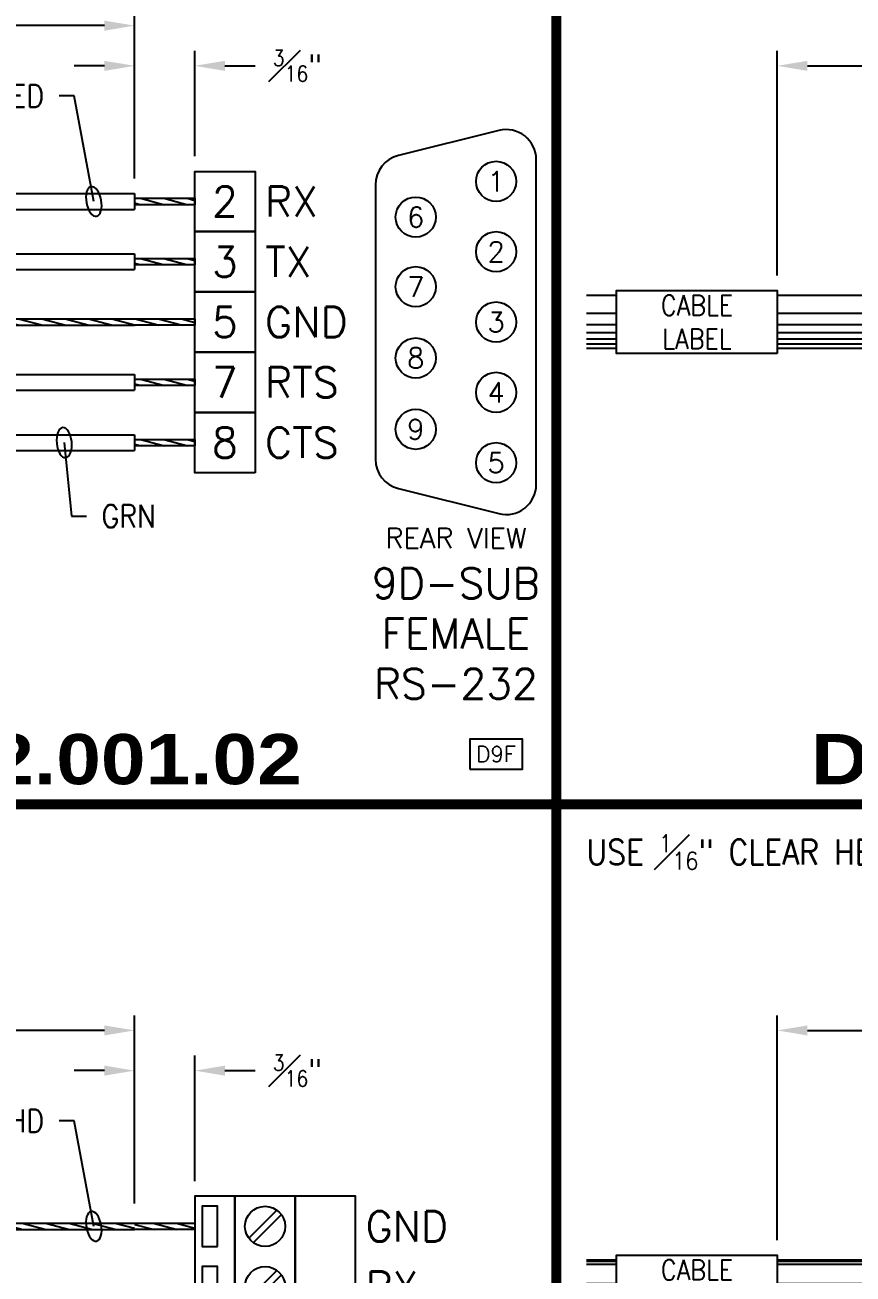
# Model space of a CAD drawing. Header units: inches. Extents: x 0 to 36.7, y 0 to 29.3.
# Drawn here: x 2.577 to 5.153, y 7.769 to 11.654 of the extents above; entities that cross this region are included whole.
import ezdxf
from ezdxf.enums import TextEntityAlignment as Align

# ---------------------------------------------------------------- set-up
doc = ezdxf.new("R2010")
doc.units = ezdxf.units.IN
doc.header["$MEASUREMENT"] = 0
for name, color, linetype in [('Bitmap', 7, 'Continuous'), ('BLACK', 7, 'Continuous'), ('CABLE', 7, 'Continuous'), ('CONDUCTOR', 7, 'Continuous'), ('CONN', 7, 'Continuous'), ('CONN-TXT', 7, 'Continuous'), ('GREEN', 94, 'Continuous'), ('RED', 12, 'Continuous'), ('SHIELD', 7, 'Continuous'), ('WHITE', 7, 'Continuous')]:
    doc.layers.add(name, color=color, linetype=linetype)
doc.styles.add('Arial Black', font='')
doc.styles.add('CONNECTOR', font='SIMPLEX.shx', dxfattribs={"width": 0.75, "height": 0.0625})
doc.styles.add('ROMANS', font='romans', dxfattribs={"width": 0.875})
doc.styles.get('Arial Black').set_extended_font_data('Arial Black')
doc.dimstyles.new('CONN2', dxfattribs={"dimscale": 0.75, "dimtxt": 0.09375, "dimasz": 0.125, "dimexe": 0.0625, "dimexo": 0.0625, "dimgap": 0.0625, "dimtad": 0, "dimdec": 3, "dimzin": 4, "dimdsep": 46, "dimtxsty": 'ROMANS', "dimcen": 0.0625, "dimadec": 0, "dimazin": 0, "dimtfac": 1, "dimtdec": 3, "dimtofl": 0, "dimtmove": 0, "dimatfit": 3, "dimfxl": 1, "dimtolj": 1, "dimtzin": 0, "dimarcsym": 0})

# ---------------------------------------------------------------- blocks, each defined once
blk = doc.blocks.new('*D125')
at = {"layer": 'CONN-TXT', "color": 0, "lineweight": -2, "transparency": 16777216}
for p, q in [((1.6875, 1.645), (1.6875, 2.4687)), ((2.6875, 1.9463), (2.6875, 2.4687)), ((1.7812, 2.4219), (2.0921, 2.4219)), ((2.5938, 2.4219), (2.2829, 2.4219))]:
    blk.add_line(p, q, dxfattribs=at)
at = {"layer": 'CONN-TXT', "color": 0, "transparency": 16777216}
for points in [[(1.7812, 2.4375), (1.7812, 2.4062), (1.6875, 2.4219)], [(2.5938, 2.4375), (2.5938, 2.4062), (2.6875, 2.4219)]]:
    blk.add_solid(points, dxfattribs=at)
at = {"layer": 'Defpoints', "color": 0, "transparency": 16777216}
for p in [(1.6875, 2.4219), (2.6875, 1.8994), (1.6875, 1.5981)]:
    blk.add_point(p, dxfattribs=at)
at = {"layer": 'CONN-TXT', "color": 0, "transparency": 16777216, "insert": (2.1875, 2.4219), "char_height": 0.07031, "attachment_point": 5, "style": 'ROMANS'}
blk.add_mtext('\\A1;2"', dxfattribs=at)
blk = doc.blocks.new('*D127')
at = {"layer": 'CONN-TXT', "color": 0, "lineweight": -2, "transparency": 16777216}
for p, q in [((2.6875, 1.9463), (2.6875, 2.3437)), ((2.875, 2.0156), (2.875, 2.3437)), ((2.5938, 2.2969), (2.5, 2.2969)), ((2.9687, 2.2969), (3.0625, 2.2969))]:
    blk.add_line(p, q, dxfattribs=at)
at = {"layer": 'CONN-TXT', "color": 0, "transparency": 16777216}
for points in [[(2.5938, 2.3125), (2.5938, 2.2812), (2.6875, 2.2969)], [(2.9687, 2.3125), (2.9687, 2.2812), (2.875, 2.2969)]]:
    blk.add_solid(points, dxfattribs=at)
at = {"layer": 'Defpoints', "color": 0, "transparency": 16777216}
for p in [(2.875, 2.2969), (2.875, 1.9687), (2.6875, 1.8994)]:
    blk.add_point(p, dxfattribs=at)
at = {"layer": 'CONN-TXT', "color": 0, "transparency": 16777216, "insert": (3.1939, 2.2969), "char_height": 0.070312, "attachment_point": 5, "style": 'ROMANS'}
blk.add_mtext('\\A1;{\\H0.7x;\\S3#16;\\H1.4286x;"}', dxfattribs=at)
blk = doc.blocks.new('ELLIPSE')
at = {"color": 0, "extrusion": (0, 0, -1)}
blk.add_ellipse((0, 0), major_axis=(1, 0), ratio=0.5, dxfattribs=at)
blk = doc.blocks.new('INPUT')
blk.add_lwpolyline([(-0.21875, -0.0625), (0, -0.0625), (0, 0.0625), (-0.21875, 0.0625)], close=True)
at = {"style": 'CONNECTOR', "width": 0.75}
blk.add_attdef('CONNECTOR', text='', height=0.0625, dxfattribs=at).set_placement((-0.109375, 0), align=Align.MIDDLE_CENTER)
blk = doc.blocks.new('*D138')
at = {"layer": 'CONN-TXT', "color": 0, "lineweight": -2, "transparency": 16777216}
for p, q in [((0.6875, 1.645), (0.6875, 2.3438)), ((1.6875, 1.645), (1.6875, 2.3438)), ((0.7812, 2.2969), (1.0921, 2.2969)), ((1.5937, 2.2969), (1.2829, 2.2969))]:
    blk.add_line(p, q, dxfattribs=at)
at = {"layer": 'CONN-TXT', "color": 0, "transparency": 16777216}
for points in [[(0.7812, 2.3125), (0.7812, 2.2813), (0.6875, 2.2969)], [(1.5937, 2.3125), (1.5937, 2.2813), (1.6875, 2.2969)]]:
    blk.add_solid(points, dxfattribs=at)
at = {"layer": 'Defpoints', "color": 0, "transparency": 16777216}
for p in [(0.6875, 2.2969), (0.6875, 1.5981), (1.6875, 1.5981)]:
    blk.add_point(p, dxfattribs=at)
at = {"layer": 'CONN-TXT', "color": 0, "transparency": 16777216, "insert": (1.1875, 2.2969), "char_height": 0.07031, "attachment_point": 5, "style": 'ROMANS'}
blk.add_mtext('\\A1;2"', dxfattribs=at)
blk = doc.blocks.new('TERM-F')
for points in [[(-0.0507, -0.0366), (0.0366, 0.0507)], [(-0.0366, -0.0507), (0.0507, 0.0366)]]:
    blk.add_lwpolyline(points)
blk.add_circle((0, 0), 0.0625)
blk = doc.blocks.new('*D166')
at = {"layer": 'CONN-TXT', "color": 0, "lineweight": -2, "transparency": 16777216}
for p, q in [((1.6875, 1.645), (1.6875, 2.3438)), ((2.6875, 1.7588), (2.6875, 2.3438)), ((1.7812, 2.2969), (2.0921, 2.2969)), ((2.5937, 2.2969), (2.2829, 2.2969))]:
    blk.add_line(p, q, dxfattribs=at)
at = {"layer": 'CONN-TXT', "color": 0, "transparency": 16777216}
for points in [[(1.7812, 2.3125), (1.7812, 2.2813), (1.6875, 2.2969)], [(2.5937, 2.3125), (2.5937, 2.2813), (2.6875, 2.2969)]]:
    blk.add_solid(points, dxfattribs=at)
at = {"layer": 'Defpoints', "color": 0, "transparency": 16777216}
for p in [(1.6875, 2.2969), (2.6875, 1.7119), (1.6875, 1.5981)]:
    blk.add_point(p, dxfattribs=at)
at = {"layer": 'CONN-TXT', "color": 0, "transparency": 16777216, "insert": (2.1875, 2.2969), "char_height": 0.07031, "attachment_point": 5, "style": 'ROMANS'}
blk.add_mtext('\\A1;2"', dxfattribs=at)
blk = doc.blocks.new('*D165')
at = {"layer": 'CONN-TXT', "color": 0, "lineweight": -2, "transparency": 16777216}
for p, q in [((2.6875, 1.7588), (2.6875, 2.2188)), ((2.875, 1.8281), (2.875, 2.2188)), ((2.5937, 2.1719), (2.5, 2.1719)), ((2.9687, 2.1719), (3.0625, 2.1719))]:
    blk.add_line(p, q, dxfattribs=at)
at = {"layer": 'CONN-TXT', "color": 0, "transparency": 16777216}
for points in [[(2.5937, 2.1875), (2.5937, 2.1563), (2.6875, 2.1719)], [(2.9687, 2.1875), (2.9687, 2.1563), (2.875, 2.1719)]]:
    blk.add_solid(points, dxfattribs=at)
at = {"layer": 'Defpoints', "color": 0, "transparency": 16777216}
for p in [(2.875, 2.1719), (2.875, 1.7812), (2.6875, 1.7119)]:
    blk.add_point(p, dxfattribs=at)
at = {"layer": 'CONN-TXT', "color": 0, "transparency": 16777216, "insert": (3.1939, 2.1719), "char_height": 0.070312, "attachment_point": 5, "style": 'ROMANS'}
blk.add_mtext('\\A1;{\\H0.7x;\\S3#16;\\H1.4286x;"}', dxfattribs=at)
blk = doc.blocks.new('*D170')
at = {"layer": 'CONN-TXT', "color": 0, "lineweight": -2, "transparency": 16777216}
for p, q in [((0.6875, 1.645), (0.6875, 2.3438)), ((1.6875, 1.645), (1.6875, 2.3438)), ((0.7813, 2.2969), (1.0921, 2.2969)), ((1.5938, 2.2969), (1.2829, 2.2969))]:
    blk.add_line(p, q, dxfattribs=at)
at = {"layer": 'CONN-TXT', "color": 0, "transparency": 16777216}
for points in [[(0.7813, 2.3125), (0.7813, 2.2812), (0.6875, 2.2969)], [(1.5938, 2.3125), (1.5938, 2.2812), (1.6875, 2.2969)]]:
    blk.add_solid(points, dxfattribs=at)
at = {"layer": 'Defpoints', "color": 0, "transparency": 16777216}
for p in [(0.6875, 2.2969), (0.6875, 1.5981), (1.6875, 1.5981)]:
    blk.add_point(p, dxfattribs=at)
at = {"layer": 'CONN-TXT', "color": 0, "transparency": 16777216, "insert": (1.1875, 2.2969), "char_height": 0.07031, "attachment_point": 5, "style": 'ROMANS'}
blk.add_mtext('\\A1;2"', dxfattribs=at)
blk = doc.blocks.new('D2.001.02')
at = {"layer": 'CONDUCTOR'}
h = blk.add_hatch(dxfattribs=at)
h.set_pattern_fill('ANSI31', color=256, scale=0.15, angle=300, style=0)
h.set_pattern_definition([(345, (-15.667255, 52.658018), (0.004852857, 0.018111109), [])])
h.paths.add_polyline_path([(2.6875, 1.6775), (2.875, 1.6775), (2.875, 1.6975), (2.6875, 1.6975)])
h = blk.add_hatch(dxfattribs=at)
h.set_pattern_fill('ANSI31', color=256, scale=0.15, angle=300, style=0)
h.set_pattern_definition([(345, (-15.667255, 52.095518), (0.004852857, 0.018111109), [])])
h.paths.add_polyline_path([(2.6875, 1.115), (2.875, 1.115), (2.875, 1.135), (2.6875, 1.135)])
at = {"layer": 'SHIELD'}
h = blk.add_hatch(dxfattribs=at)
h.set_pattern_fill('ANSI31', color=256, scale=0.15, angle=300, style=0)
h.set_pattern_definition([(345, (-15.667255, 52.845518), (0.004852857, 0.018111109), [])])
h.paths.add_polyline_path([(2.6875, 1.865), (2.875, 1.865), (2.875, 1.885), (2.6875, 1.885)])
h = blk.add_hatch(dxfattribs=at)
h.set_pattern_fill('ANSI31', color=256, scale=0.15, angle=300, style=0)
h.set_pattern_definition([(345, (1.84375, 1.438857), (0.00485286, 0.0181111), [])])
h.paths.add_polyline_path([(1.8437, 1.459), (1.8437, 1.4389), (1.9249, 1.4389, 0.023442), (1.9375, 1.4395), (1.9375, 1.4597, -0.027558), (1.9249, 1.459)])
h.paths.add_polyline_path([(2.1771, 1.4876, -0.022851), (2.1875, 1.4893), (2.1875, 1.5), (2.1373, 1.5), (1.9479, 1.4613, -0.022851), (1.9375, 1.4597), (1.9375, 1.4395, 0.026968), (1.9519, 1.4416)])
h.paths.add_polyline_path([(2.1875, 1.5095, 0.026968), (2.1731, 1.5073), (2.1373, 1.5), (2.1875, 1.5)])
h.paths.add_polyline_path([(2.1875, 1.5095), (2.1875, 1.5), (2.6875, 1.5), (2.6875, 1.51), (2.2001, 1.51, 0.023442)])
h.paths.add_polyline_path([(2.2001, 1.4899), (2.6875, 1.4899), (2.6875, 1.5), (2.1875, 1.5), (2.1875, 1.4893, -0.027558)])
h.paths.add_polyline_path([(2.875, 1.4899), (2.875, 1.5), (2.6875, 1.5), (2.6875, 1.4899)])
h.paths.add_polyline_path([(2.875, 1.5), (2.875, 1.51), (2.6875, 1.51), (2.6875, 1.5)])
h = blk.add_hatch(dxfattribs=at)
h.set_pattern_fill('ANSI31', color=256, scale=0.15, angle=300, style=0)
h.set_pattern_definition([(345, (-15.667255, 52.283018), (0.004852857, 0.018111109), [])])
h.paths.add_polyline_path([(2.6875, 1.3025), (2.875, 1.3025), (2.875, 1.3225), (2.6875, 1.3225)])
at = {"layer": 'BLACK'}
for points in [[(2.0198, 1.6037), (2.1421, 1.6863, -0.14957), (2.2257, 1.7119), (2.6875, 1.7119)], [(1.8437, 1.4943), (1.8993, 1.4943, 0.14957), (1.9829, 1.5199), (2.1695, 1.6459, -0.14957), (2.2257, 1.6631), (2.6875, 1.6631)]]:
    blk.add_lwpolyline(points, format="xyb", dxfattribs=at)
blk.add_lwpolyline([(2.6875, 1.7119), (2.6875, 1.6631)], dxfattribs=at)
at = {"layer": 'CONDUCTOR'}
for points in [[(2.6875, 1.6975), (2.875, 1.6975), (2.875, 1.6775), (2.6875, 1.6775)], [(2.6875, 1.135), (2.875, 1.135), (2.875, 1.115), (2.6875, 1.115)]]:
    blk.add_lwpolyline(points, dxfattribs=at)
at = {"layer": 'CONN', "const_width": 0.0312}
blk.add_lwpolyline([(0, 0), (4, 0), (4, 3), (0, 3)], close=True, dxfattribs=at)
at = {"layer": 'CONN'}
blk.add_lwpolyline([(3.5085, 0.9822), (3.821, 0.9041, 0.487928), (3.9375, 0.9951), (3.9375, 2.0049, 0.487928), (3.821, 2.0959), (3.5085, 2.0178, 0.344151), (3.4375, 1.9268), (3.4375, 1.0732, 0.344151)], format="xyb", close=True, dxfattribs=at)
for points in [[(3.0625, 1.7812), (2.875, 1.7812), (2.875, 1.9687), (3.0625, 1.9687)], [(3.0625, 1.5937), (2.875, 1.5937), (2.875, 1.7812), (3.0625, 1.7812)], [(3.0625, 1.4062), (2.875, 1.4062), (2.875, 1.5937), (3.0625, 1.5937)], [(3.0625, 1.2187), (2.875, 1.2187), (2.875, 1.4062), (3.0625, 1.4062)], [(3.0625, 1.0312), (2.875, 1.0312), (2.875, 1.2187), (3.0625, 1.2187)]]:
    blk.add_lwpolyline(points, close=True, dxfattribs=at)
for centre in [(3.8125, 1.9375), (3.5625, 1.8264), (3.8125, 1.7188), (3.5625, 1.6098), (3.8125, 1.5), (3.5625, 1.3881), (3.8125, 1.2813), (3.5625, 1.1665), (3.8125, 1.0625)]:
    blk.add_circle(centre, 0.0625, dxfattribs=at)
at = {"layer": 'GREEN'}
for points in [[(1.9032, 1.4389, -0.162932), (1.9552, 1.4019), (2.1303, 1.1619, 0.239533), (2.251, 1.1006), (2.6875, 1.1006)], [(1.9805, 1.4474, -0.036799), (1.9947, 1.4307), (2.1698, 1.1907, 0.239533), (2.251, 1.1494), (2.6875, 1.1494)]]:
    blk.add_lwpolyline(points, format="xyb", dxfattribs=at)
blk.add_lwpolyline([(2.6875, 1.1494), (2.6875, 1.1006)], dxfattribs=at)
at = {"layer": 'RED'}
for points in [[(1.8437, 1.5568), (1.874, 1.5568, 0.239535), (1.9552, 1.5981), (2.1303, 1.8381, -0.239535), (2.251, 1.8994), (2.6875, 1.8994)], [(1.8437, 1.508), (1.874, 1.508, 0.239535), (1.9947, 1.5693), (2.1698, 1.8093, -0.239535), (2.251, 1.8506), (2.6875, 1.8506)]]:
    blk.add_lwpolyline(points, format="xyb", dxfattribs=at)
blk.add_lwpolyline([(2.6875, 1.8994), (2.6875, 1.8506)], dxfattribs=at)
at = {"layer": 'SHIELD'}
for points in [[(2.6875, 1.885), (2.875, 1.885), (2.875, 1.865), (2.6875, 1.865)], [(2.6875, 1.51), (2.875, 1.51), (2.875, 1.4899), (2.6875, 1.4899)], [(2.6875, 1.3225), (2.875, 1.3225), (2.875, 1.3025), (2.6875, 1.3025)]]:
    blk.add_lwpolyline(points, dxfattribs=at)
for points in [[(1.8437, 1.459), (1.9249, 1.459, 0.050442), (1.9479, 1.4613), (2.1731, 1.5073, -0.050442), (2.2001, 1.51), (2.6875, 1.51)], [(1.8437, 1.4389), (1.9249, 1.4389, 0.050442), (1.9519, 1.4416), (2.1771, 1.4876, -0.050442), (2.2001, 1.4899), (2.6875, 1.4899)]]:
    blk.add_lwpolyline(points, format="xyb", dxfattribs=at)
at = {"layer": 'WHITE'}
for points in [[(2.0195, 1.4554), (2.1695, 1.3541, 0.14957), (2.2257, 1.3369), (2.6875, 1.3369)], [(2.0198, 1.3963), (2.1421, 1.3137, 0.14957), (2.2257, 1.2881), (2.6875, 1.2881)]]:
    blk.add_lwpolyline(points, format="xyb", dxfattribs=at)
blk.add_lwpolyline([(2.6875, 1.3369), (2.6875, 1.2881)], dxfattribs=at)
at = {"layer": 'CONN'}
ref = blk.add_blockref('INPUT', (3.8945, 0.1562), dxfattribs=dict(at, xscale=0.75, yscale=0.75, zscale=0.75))
ref.add_attrib('CONNECTOR', 'D9F', dxfattribs={"layer": '0', "height": 0.04875, "style": 'CONNECTOR'}).set_placement((3.8125, 0.1562), align=Align.MIDDLE_CENTER)
at = {"layer": 'CONN-TXT', "style": 'ROMANS'}
for s, height, p in [('1', 0.0625, (3.8125, 1.9375)), ('2', 0.0938, (2.9687, 1.875)), ('6', 0.0625, (3.5625, 1.8264)), ('2', 0.0625, (3.8125, 1.7188)), ('3', 0.0938, (2.9687, 1.6875)), ('7', 0.0625, (3.5625, 1.6098)), ('5', 0.0938, (2.9687, 1.5)), ('3', 0.0625, (3.8125, 1.5)), ('8', 0.0625, (3.5625, 1.3881)), ('7', 0.0938, (2.9687, 1.3125)), ('4', 0.0625, (3.8125, 1.2813)), ('8', 0.0938, (2.9687, 1.125)), ('9', 0.0625, (3.5625, 1.1665)), ('5', 0.0625, (3.8125, 1.0625))]:
    blk.add_text(s, height=height, dxfattribs=at).set_placement(p, align=Align.MIDDLE)
for s, p in [('RX', (3.0937, 1.875)), ('TX', (3.0937, 1.6875)), ('GND', (3.0937, 1.5)), ('RTS', (3.0937, 1.3125)), ('CTS', (3.0937, 1.125))]:
    blk.add_text(s, height=0.09375, dxfattribs=at).set_placement(p, align=Align.MIDDLE_LEFT)
for s, height, p in [('REAR VIEW', 0.0625, (3.6875, 0.8594)), ('9D-SUB', 0.09375, (3.6875, 0.7344)), ('FEMALE', 0.09375, (3.6875, 0.5781)), ('RS-232', 0.09375, (3.6875, 0.4219))]:
    blk.add_text(s, height=height, dxfattribs=at).set_placement(p, align=Align.TOP_CENTER)
at = {"layer": 'CONN-TXT', "style": 'Arial Black'}
blk.add_text('DETAIL #: D2.001.02', height=0.15625, dxfattribs=at).set_placement((2, 0.0156), align=Align.BOTTOM_CENTER)
at = {"layer": 'CONN-TXT', "char_height": 0.07031, "style": 'ROMANS'}
for s, insert, attachment_point in [('RED', (2.4062, 2.168), 9), ('GRN', (2.5847, 0.8611), 7)]:
    blk.add_mtext(s, dxfattribs=dict(at, insert=insert, attachment_point=attachment_point))
at = {"layer": 'CONN-TXT'}
for base, p2, text, picture, middle in [((1.6875, 2.4219), (1.6875, 1.5981), '2"', '*D125', (2.1875, 2.4219)), ((2.875, 2.2969), (2.875, 1.9687), '{\\H0.7x;\\S3#16;\\H1.4286x;"}', '*D127', (3.1939, 2.2969))]:
    dim = blk.add_linear_dim(base=base, p1=(2.6875, 1.8994), p2=p2, text=text, dimstyle='CONN2', dxfattribs=at)
    dim.commit()
    dim.dimension.update_dxf_attribs({"geometry": picture, "text_midpoint": middle})
for points in [[(2.5608, 1.875), (2.5, 2.2031), (2.4531, 2.2031)], [(2.4687, 1.125), (2.4909, 0.8962), (2.5378, 0.8962)]]:
    blk.add_leader(points, dimstyle='CONN2', override={"dimasz": 0.0625, "dimldrblk": 'ELLIPSE'}, dxfattribs=at)
blk = doc.blocks.new('D2.001.05')
at = {"layer": 'CABLE'}
h = blk.add_hatch(dxfattribs=at)
h.set_pattern_fill('LOG', color=256, scale=0.2, angle=180, style=0, pattern_type=2)
h.set_pattern_definition([(180, (0.09375, 1.4175), (-2e-17, -0.2), []), (180, (0.09375, 1.3573), (-2e-17, -0.2), []), (180, (0.09375, 1.32208), (-2e-17, -0.2), []), (180, (0.09375, 1.29709), (-2e-17, -0.2), []), (180, (0.09375, 1.2777), (-2e-17, -0.2), []), (180, (0.09375, 1.26187), (-2e-17, -0.2), []), (180, (0.09375, 1.24848), (-2e-17, -0.2), []), (180, (0.09375, 1.23688), (-2e-17, -0.2), []), (180, (0.09375, 1.22665), (-2e-17, -0.2), [])])
h.paths.add_polyline_path([(1.5312, 1.4175), (1.5312, 1.5825), (0.6875, 1.5825), (0.6875, 1.4175)])
h.paths.add_polyline_path([(0.0938, 1.4175), (0.1875, 1.4175), (0.1875, 1.5825), (0.0938, 1.5825)])
blk.add_lwpolyline([(0.6875, 1.4019), (0.1875, 1.4019), (0.1875, 1.5981), (0.6875, 1.5981)], close=True, dxfattribs=at)
for points in [[(0.1875, 1.5825), (0.0938, 1.5825)], [(1.5312, 1.5825), (0.6875, 1.5825)], [(0.1875, 1.4175), (0.0938, 1.4175)], [(1.5312, 1.4175), (0.6875, 1.4175)]]:
    blk.add_lwpolyline(points, dxfattribs=at)
at = {"layer": 'CONN', "const_width": 0.0312}
blk.add_lwpolyline([(0, 0), (4, 0), (4, 3), (0, 3)], close=True, dxfattribs=at)
at = {"layer": 'CABLE', "insert": (0.4375, 1.5), "char_height": 0.0625, "width": 0.5, "attachment_point": 5, "style": 'ROMANS'}
blk.add_mtext('CABLE\\PLABEL', dxfattribs=at)
at = {"layer": 'CONN-TXT', "style": 'Arial Black'}
blk.add_text('DETAIL #: D2.001.05', height=0.15625, dxfattribs=at).set_placement((2, 0.0156), align=Align.BOTTOM_CENTER)
at = {"layer": 'CONN-TXT'}
dim = blk.add_linear_dim(base=(0.6875, 2.2969), p1=(1.6875, 1.5981), p2=(0.6875, 1.5981), text='2"', dimstyle='CONN2', dxfattribs=at)
dim.commit()
dim.dimension.update_dxf_attribs({"geometry": '*D138', "text_midpoint": (1.1875, 2.2969)})
at = {"layer": 'CONN-TXT', "annotation_type": 0, "has_hookline": 1, "hookline_direction": 1, "text_width": 0.5947}
blk.add_leader([(1.6406, 1.5981), (1.5625, 1.8438), (1.5156, 1.8438)], dimstyle='CONN2', override={"dimgap": 0.0625, "dimtad": 0}, dxfattribs=at)
blk = doc.blocks.new('D2.024.07')
at = {"layer": 'SHIELD'}
h = blk.add_hatch(dxfattribs=at)
h.set_pattern_fill('ANSI31', color=256, scale=0.15, angle=300, style=0)
h.set_pattern_definition([(345, (1.84375, 1.541043), (0.00485286, 0.0181111), [])])
h.paths.add_polyline_path([(1.9375, 1.5657, -0.070379), (1.9056, 1.5611), (1.8437, 1.5611), (1.8437, 1.541), (1.9056, 1.541, 0.059654), (1.9375, 1.5449)])
h.paths.add_polyline_path([(2.1643, 1.6634, -0.054662), (2.1875, 1.6729), (2.1875, 1.6937, 0.06538), (2.1547, 1.6811), (1.9607, 1.5752, -0.054662), (1.9375, 1.5657), (1.9375, 1.5449, 0.06538), (1.9703, 1.5575)])
h.paths.add_polyline_path([(2.6875, 1.6875), (2.1875, 1.6875), (2.1875, 1.6729, -0.070379), (2.2194, 1.6774), (2.6875, 1.6774)])
h.paths.add_polyline_path([(2.6875, 1.6975), (2.2194, 1.6975, 0.059654), (2.1875, 1.6937), (2.1875, 1.6875), (2.6875, 1.6875)])
h = blk.add_hatch(dxfattribs=at)
h.set_pattern_fill('ANSI31', color=256, scale=0.15, angle=300, style=0)
h.set_pattern_definition([(345, (-15.667255, 52.658018), (0.004852857, 0.018111109), [])])
h.paths.add_polyline_path([(2.6875, 1.6774), (2.875, 1.6774), (2.875, 1.6975), (2.6875, 1.6975)])
at = {"layer": 'CONN', "const_width": 0.0312}
blk.add_lwpolyline([(0, 0), (4, 0), (4, 3), (0, 3)], close=True, dxfattribs=at)
at = {"layer": 'CONN'}
for points in [[(3, 1.2187), (3, 1.7812), (2.875, 1.7812), (2.875, 1.2187), (3, 1.2187)], [(3.1875, 1.2187), (3.1875, 1.7812), (3, 1.7812), (3, 1.2187), (3.1875, 1.2187)], [(3.375, 1.2187), (3.375, 1.7812), (3.1875, 1.7812), (3.1875, 1.2187), (3.375, 1.2187)]]:
    blk.add_lwpolyline(points, dxfattribs=at)
for points in [[(2.9453, 1.625), (2.9453, 1.75), (2.8984, 1.75), (2.8984, 1.625)], [(2.9453, 1.4375), (2.9453, 1.5625), (2.8984, 1.5625), (2.8984, 1.4375)]]:
    blk.add_lwpolyline(points, close=True, dxfattribs=at)
at = {"layer": 'SHIELD'}
for points in [[(1.8437, 1.5611), (1.9056, 1.5611, 0.125523), (1.9607, 1.5752), (2.1547, 1.6811, -0.125523), (2.2194, 1.6975), (2.6875, 1.6975)], [(1.8437, 1.541), (1.9056, 1.541, 0.125523), (1.9703, 1.5575), (2.1643, 1.6634, -0.125523), (2.2194, 1.6774), (2.6875, 1.6774)]]:
    blk.add_lwpolyline(points, format="xyb", dxfattribs=at)
blk.add_lwpolyline([(2.6875, 1.6975), (2.875, 1.6975), (2.875, 1.6774), (2.6875, 1.6774)], dxfattribs=at)
at = {"layer": 'Bitmap', "rotation": 180}
for p in [(3.0937, 1.6875), (3.0937, 1.5)]:
    blk.add_blockref('TERM-F', p, dxfattribs=at)
at = {"layer": 'CONN-TXT', "style": 'ROMANS'}
for s, p in [('GND', (3.4062, 1.6875)), ('RX', (3.4062, 1.5))]:
    blk.add_text(s, height=0.09375, dxfattribs=at).set_placement(p, align=Align.MIDDLE_LEFT)
at = {"layer": 'CONN-TXT', "insert": (2.4062, 1.9805), "char_height": 0.07031, "attachment_point": 9, "style": 'ROMANS'}
blk.add_mtext('SHD', dxfattribs=at)
at = {"layer": 'CONN-TXT'}
for base, p2, text, picture, middle in [((1.6875, 2.2969), (1.6875, 1.5981), '2"', '*D166', (2.1875, 2.2969)), ((2.875, 2.1719), (2.875, 1.7812), '{\\H0.7x;\\S3#16;\\H1.4286x;"}', '*D165', (3.1939, 2.1719))]:
    dim = blk.add_linear_dim(base=base, p1=(2.6875, 1.7119), p2=p2, text=text, dimstyle='CONN2', dxfattribs=at)
    dim.commit()
    dim.dimension.update_dxf_attribs({"geometry": picture, "text_midpoint": middle})
blk.add_leader([(2.5608, 1.6875), (2.5, 2.0156), (2.4531, 2.0156)], dimstyle='CONN2', override={"dimasz": 0.0625, "dimldrblk": 'ELLIPSE'}, dxfattribs=at)
blk = doc.blocks.new('D2.024.09')
at = {"layer": 'CABLE'}
h = blk.add_hatch(dxfattribs=at)
h.set_pattern_fill('LOG', color=256, scale=0.2, angle=180, style=0, pattern_type=2)
h.set_pattern_definition([(180, (4.47968, 0), (-2e-17, -0.2), []), (180, (4.47968, -0.0602), (-2e-17, -0.2), []), (180, (4.47968, -0.09542), (-2e-17, -0.2), []), (180, (4.47968, -0.12041), (-2e-17, -0.2), []), (180, (4.47968, -0.1398), (-2e-17, -0.2), []), (180, (4.47968, -0.15563), (-2e-17, -0.2), []), (180, (4.47968, -0.16902), (-2e-17, -0.2), []), (180, (4.47968, -0.18062), (-2e-17, -0.2), []), (180, (4.47968, -0.19085), (-2e-17, -0.2), [])])
h.paths.add_polyline_path([(1.4063, 1.4175), (1.5313, 1.4175), (1.5313, 1.5825), (1.4063, 1.5825)])
h.paths.add_polyline_path([(1.3438, 1.4175), (1.3438, 1.5825), (0.6875, 1.5825), (0.6875, 1.4175)])
h.paths.add_polyline_path([(0.0938, 1.4175), (0.1875, 1.4175), (0.1875, 1.5825), (0.0938, 1.5825)])
blk.add_lwpolyline([(0.6875, 1.4019), (0.1875, 1.4019), (0.1875, 1.5981), (0.6875, 1.5981)], close=True, dxfattribs=at)
for points in [[(0.1875, 1.5825), (0.0938, 1.5825)], [(1.3438, 1.5825), (0.6875, 1.5825)]]:
    blk.add_lwpolyline(points, dxfattribs=at)
at = {"layer": 'CONN', "const_width": 0.0312}
blk.add_lwpolyline([(0, 0), (4, 0), (4, 3), (0, 3)], close=True, dxfattribs=at)
at = {"insert": (0.0938, 2.9062), "char_height": 0.078125, "width": 3.046875, "attachment_point": 1, "style": 'ROMANS'}
blk.add_mtext('\\A1;USE {\\H0.6978x;\\S1#16;}" CLEAR HEAT SHRINK AROUND SHIELD', dxfattribs=at)
at = {"layer": 'CABLE', "insert": (0.4375, 1.5), "char_height": 0.0625, "width": 0.5, "attachment_point": 5, "style": 'ROMANS'}
blk.add_mtext('CABLE\\PLABEL', dxfattribs=at)
at = {"layer": 'CONN-TXT'}
dim = blk.add_linear_dim(base=(0.6875, 2.2969), p1=(1.6875, 1.5981), p2=(0.6875, 1.5981), text='2"', dimstyle='CONN2', dxfattribs=at)
dim.commit()
dim.dimension.update_dxf_attribs({"geometry": '*D170', "text_midpoint": (1.1875, 2.2969)})
at = {"layer": 'CONN-TXT', "annotation_type": 0, "has_hookline": 1, "hookline_direction": 1, "text_width": 0.5947}
blk.add_leader([(1.6406, 1.5981), (1.5625, 1.8438), (1.5156, 1.8438)], dimstyle='CONN2', override={"dimgap": 0.0625, "dimtad": 0}, dxfattribs=at)

msp = doc.modelspace()

# ---------------------------------------------------------------- block references
for name, p in [('D2.001.02', (0.23, 9.23)), ('D2.001.05', (4.23, 9.23)), ('D2.024.07', (0.23, 6.23)), ('D2.024.09', (4.23, 6.23))]:
    msp.add_blockref(name, p)

doc.saveas('drawing.dxf')
